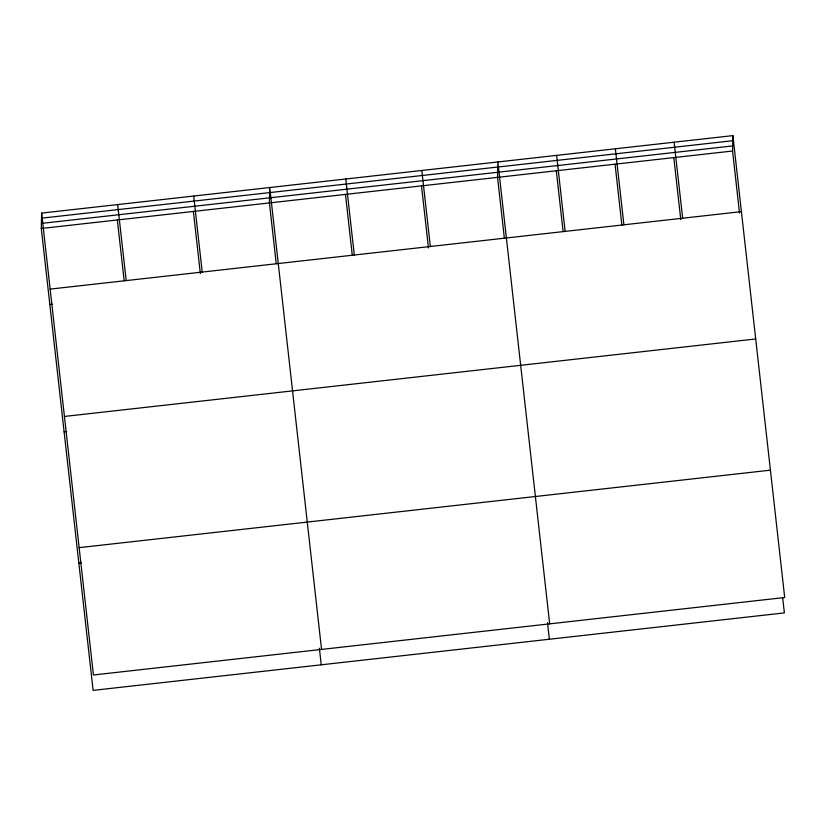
<?xml version="1.0" encoding="UTF-8"?>
<svg xmlns="http://www.w3.org/2000/svg" width="826" height="826" viewBox="0 0 826 826"><rect width="100%" height="100%" fill="white"/><g stroke="black" fill="none" stroke-linecap="round" stroke-linejoin="round"><path stroke-width="1.24" d="M782.666 597.621L784.38 612.902L93.111 690.381L41.3 228.492L41.62 213.098L732.889 135.619L784.7 597.508L93.431 674.987L41.62 213.098M739.528 213.098L732.569 151.013L732.889 135.619M41.517 218.178L732.786 140.699M41.403 223.412L732.672 145.934M41.3 228.492L732.569 151.013M50.149 289.11L741.418 211.632M49.828 304.505L52.358 304.226M64.428 416.449L755.697 338.97M64.108 431.843L66.648 431.564M79.151 547.648L770.421 470.17M78.821 563.043L81.361 562.754M674.13 142.206L682.658 218.219M673.809 157.601L680.779 219.685M615.37 148.794L623.898 224.806M615.05 164.188L621.875 225.002M556.621 155.381L565.139 231.394M556.301 170.775L563.115 231.579M549.672 623.847L497.861 161.958L497.541 177.353L504.356 238.167M547.493 622.69L549.352 639.241M421.818 170.486L430.346 246.499M421.497 185.881L428.457 247.955M345.784 179.005L354.302 255.017M345.454 194.399L352.279 255.213M321.551 649.422L269.741 187.533L269.421 202.928L276.235 263.731M319.373 648.255L321.231 664.816M193.697 196.051L202.225 272.064M193.377 211.446L200.346 273.53M117.664 204.569L126.192 280.592M117.344 219.964L124.158 280.778"/></g></svg>
